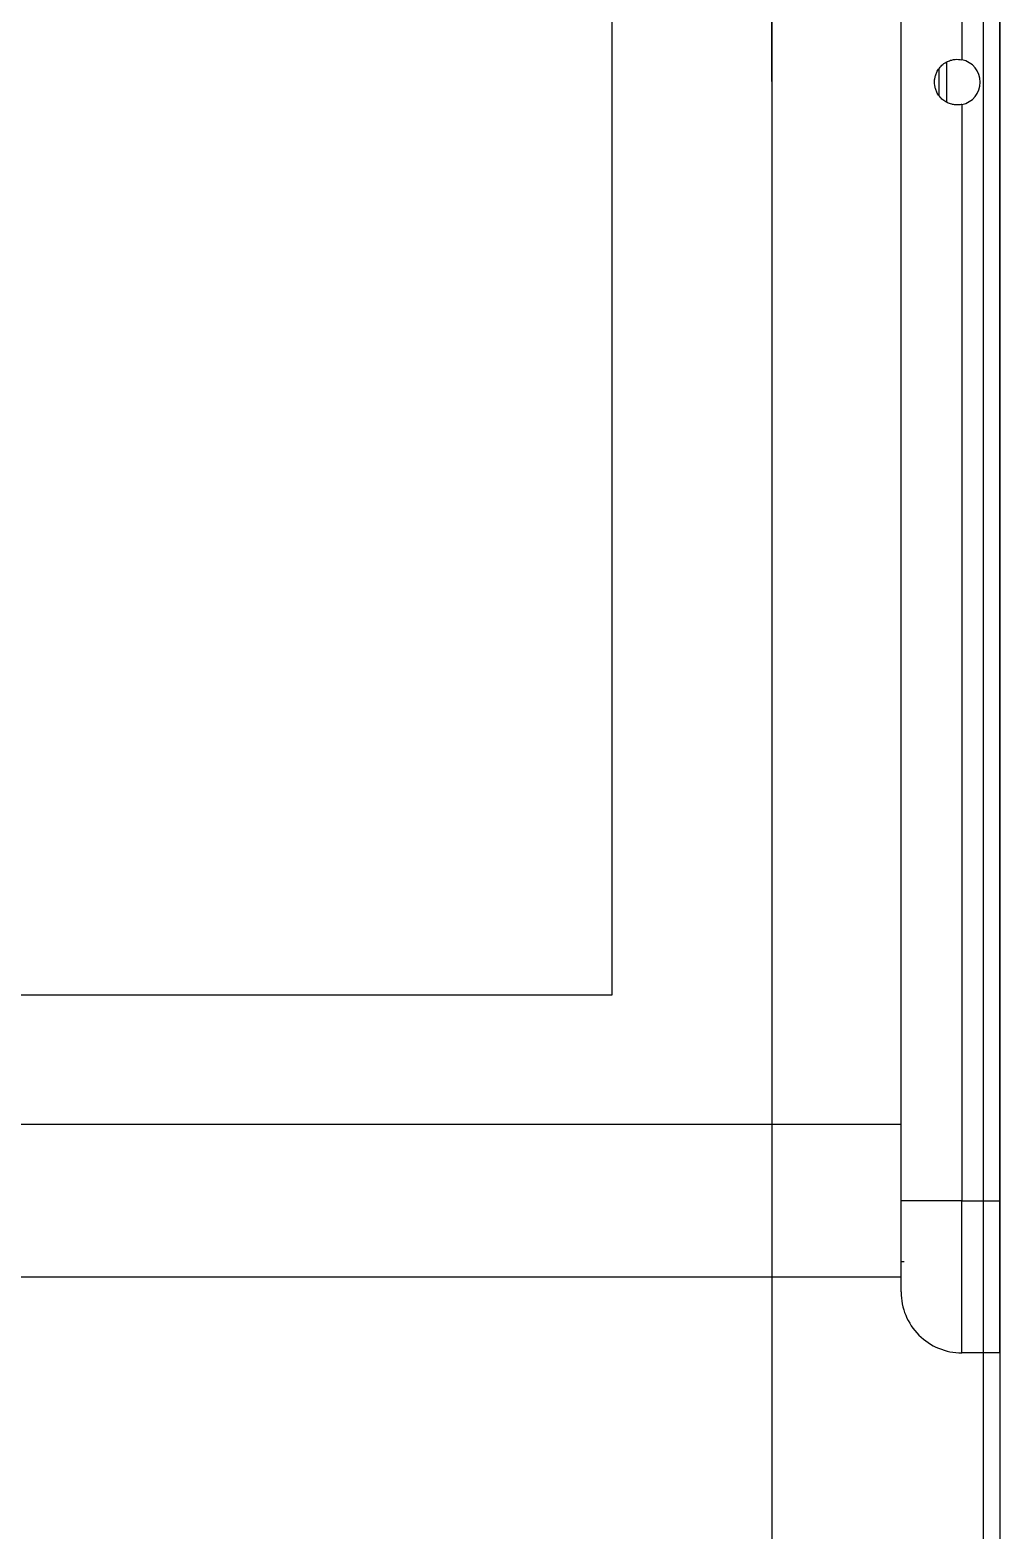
# Model space of a CAD drawing. Header units: inches. Extents: x 24920 to 61775, y 10942 to 38819.
# Drawn here: x 58792.9 to 58856.7, y 31155.7 to 31254.3 of the extents above; entities that cross this region are included whole.
import ezdxf

# ---------------------------------------------------------------- set-up
doc = ezdxf.new("R2010")
doc.units = ezdxf.units.IN
doc.header["$MEASUREMENT"] = 0
doc.layers.add('DS-FINISH', color=20, linetype='Continuous')
doc.layers.add('FF-FIXT', color=2, linetype='Continuous')

# ---------------------------------------------------------------- blocks, each defined once
blk = doc.blocks.new('A$C345957AA')
at = {"layer": 'FF-FIXT'}
for p, q in [((-195, 15), (200, 15)), ((-174, 0), (147.561, 0))]:
    blk.add_line(p, q, dxfattribs=at)
blk.add_lwpolyline([(-195, 15), (-195, 15), (-195, 10), (-200, 10), (-200, -5), (-180, -5), (-180, 0), (-175, 0), (-175, 5), (-174, 5), (-174, 0), (174, 0), (174, 5), (175, 5), (175, 0), (180, 0), (180, -5), (200, -5), (200, 10), (195, 10), (195, 15), (200, 15)], dxfattribs=at)
blk = doc.blocks.new('sgg')
at = {"layer": 'DS-FINISH', "color": 3}
blk.add_lwpolyline([(58657.09, 31771.565), (58855.599, 31771.559), (58855.556, 30421.498), (58497.805, 30421.495)], dxfattribs=at)
at = {"layer": 'FF-FIXT', "color": 8, "ltscale": 3}
for p, q in [((58850.184, 31001.84), (58850.181, 31148.84)), ((58854.181, 31148.84), (58854.183, 31076.81)), ((58856.684, 31001.84), (58856.681, 31148.84)), ((58852.683, 31074.447), (58852.683, 31076.24)), ((58853.183, 31074.017), (58853.183, 31076.659)), ((58854.183, 31073.87), (58854.184, 31001.84)), ((58808.684, 31006.839), (58781.256, 31006.838)), ((58850.184, 31006.84), (58808.684, 31006.839)), ((58854.184, 31001.84), (58850.184, 31001.84)), ((58854.184, 31001.84), (58856.684, 31001.84)), ((58854.184, 30991.84), (58854.184, 31001.84)), ((58856.684, 30991.84), (58856.684, 31001.84)), ((58850.184, 30997.84), (58850.384, 30997.84)), ((58781.255, 30996.838), (58808.684, 30996.839)), ((58808.684, 30996.839), (58850.184, 30996.84)), ((58856.684, 30991.84), (58854.184, 30991.84))]:
    blk.add_line(p, q, dxfattribs=at)
blk.add_lwpolyline([(58831.181, 31135.339), (58831.184, 31015.339), (58731.184, 31015.337), (58731.184, 31135.341)], close=True, dxfattribs=at)
for centre, radius, start, end in [((58853.883, 31075.34), 1.5, 281.53818, 78.46426), ((58854.184, 30995.84), 4, 180.00122, 270.00122)]:
    blk.add_arc(centre, radius, start, end, dxfattribs=at)
for points, knots in [([(58852.383, 31075.34), (58852.383, 31075.374), (58852.385, 31075.443), (58852.396, 31075.549), (58852.415, 31075.657), (58852.443, 31075.767), (58852.481, 31075.879), (58852.533, 31075.999), (58852.605, 31076.132), (58852.73, 31076.311), (58852.933, 31076.518), (58853.212, 31076.695), (58853.493, 31076.797), (58853.741, 31076.839), (58853.967, 31076.844), (58854.112, 31076.821), (58854.183, 31076.81)], [0, 0, 0, 0, 0.037801, 0.077099, 0.117947, 0.160394, 0.204482, 0.250249, 0.308861, 0.375345, 0.500185, 0.638976, 0.749907, 0.836956, 0.920233, 1, 1, 1, 1]), ([(58854.183, 31073.87), (58854.148, 31073.864), (58854.077, 31073.851), (58853.969, 31073.841), (58853.858, 31073.839), (58853.745, 31073.845), (58853.63, 31073.86), (58853.501, 31073.887), (58853.358, 31073.931), (58853.156, 31074.019), (58852.925, 31074.17), (58852.73, 31074.368), (58852.605, 31074.548), (58852.514, 31074.714), (58852.441, 31074.907), (58852.391, 31075.126), (58852.385, 31075.271), (58852.383, 31075.34)], [0, 0, 0, 0, 0.03948, 0.079805, 0.12101, 0.163129, 0.206195, 0.250237, 0.310948, 0.375301, 0.500127, 0.624941, 0.691393, 0.750009, 0.839753, 0.922963, 1, 1, 1, 1]), ([(58850.184, 30995.84), (58850.184, 30995.841), (58850.184, 30995.843), (58850.184, 30995.857), (58850.184, 30995.88), (58850.184, 30995.912), (58850.184, 30995.974), (58850.184, 30996.089), (58850.184, 30996.288), (58850.184, 30996.54), (58850.184, 30996.944), (58850.184, 30997.57), (58850.184, 30998.333), (58850.184, 30999.007), (58850.184, 30999.54), (58850.184, 31000.095), (58850.184, 31000.604), (58850.184, 31001.056), (58850.184, 31001.447), (58850.184, 31001.709), (58850.184, 31001.84)], [0, 0, 0, 0, 0.025062, 0.050062, 0.075037, 0.100027, 0.125071, 0.187556, 0.2501, 0.312585, 0.375129, 0.500007, 0.624885, 0.68737, 0.749914, 0.812399, 0.874943, 0.91662, 0.958245, 1, 1, 1, 1])]:
    blk.add_open_spline(points, degree=3, knots=knots, dxfattribs=at)
at = {"layer": 'FF-FIXT', "ltscale": 3, "rotation": 270.0012214616058}
blk.add_blockref('A$C345957AA', (58841.683, 31075.339), dxfattribs=at)

msp = doc.modelspace()

# ---------------------------------------------------------------- block references
msp.add_blockref('sgg', (0, 175.5))

doc.saveas('drawing.dxf')
